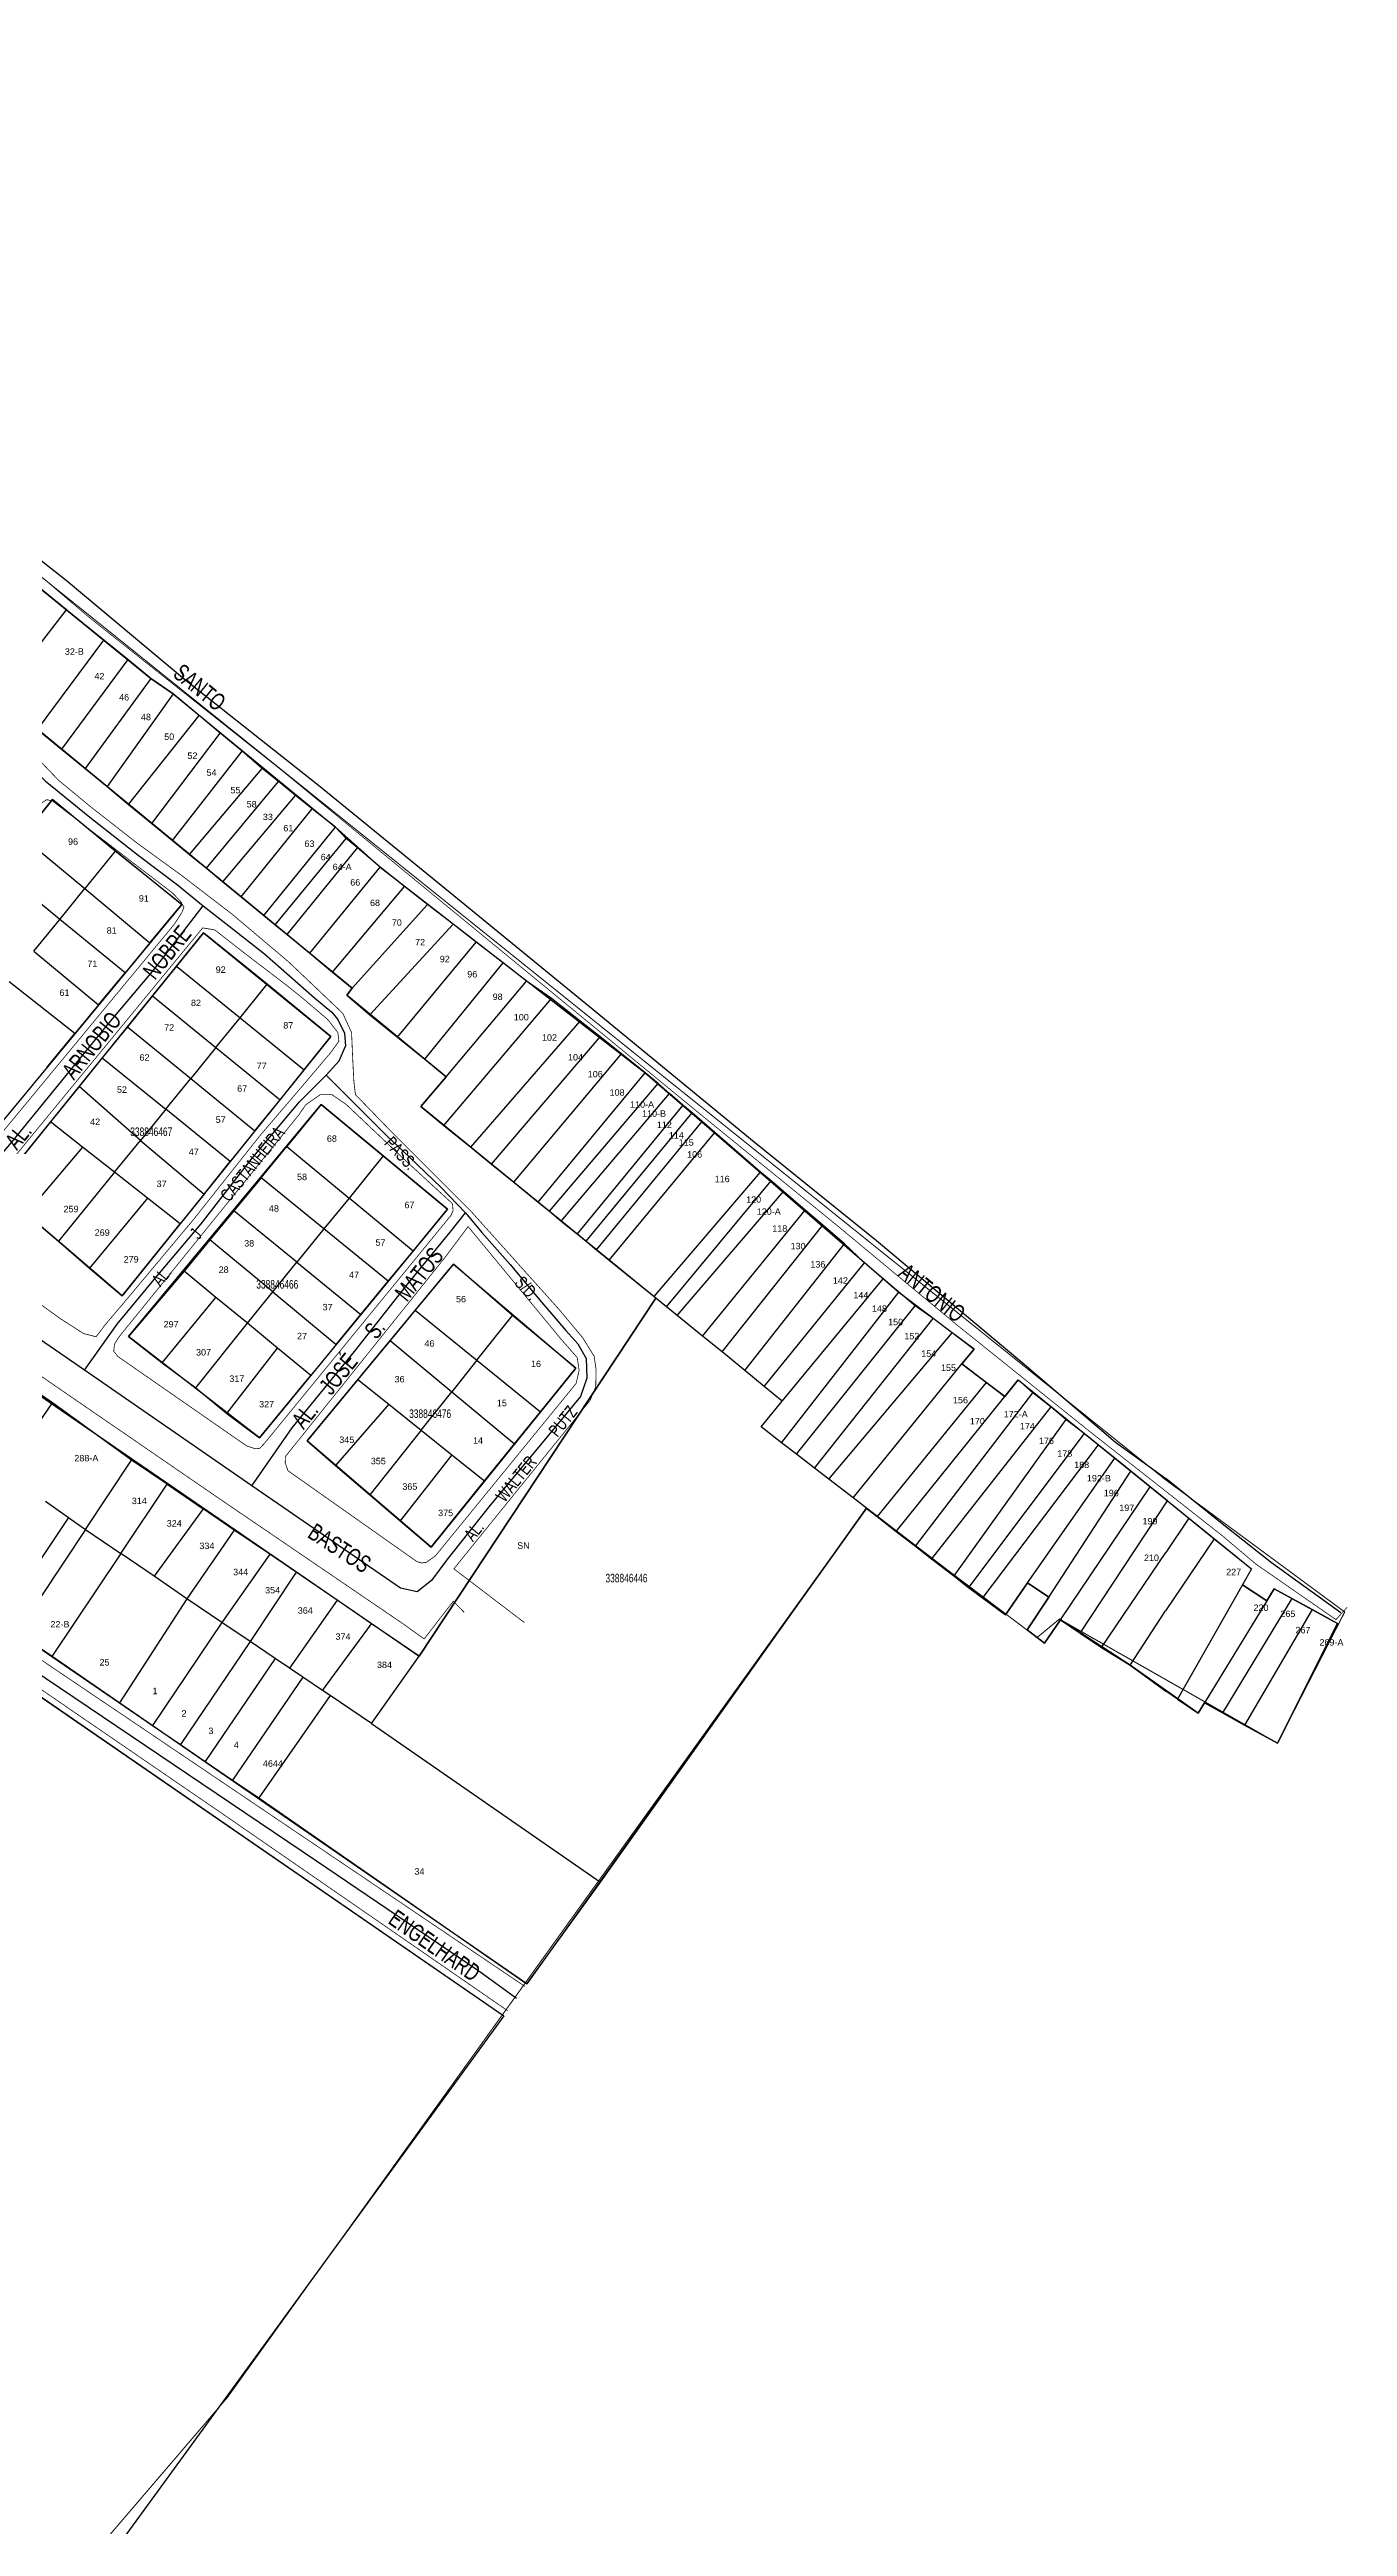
# Model space of a CAD drawing. Extents: x 203640 to 206998, y 4842129 to 4844379.
# Drawn here: x 206695 to 206998, y 4843448 to 4844025 of the extents above; entities that cross this region are included whole.
import ezdxf
from ezdxf.enums import TextEntityAlignment as Align

# ---------------------------------------------------------------- set-up
doc = ezdxf.new("R2010")
doc.units = 0
doc.header["$LTSCALE"] = 1.5
doc.header["$MEASUREMENT"] = 0
for name, pattern in [('PHANTOMX2', [5, 2.5, -0.5, 0.5, -0.5, 0.5, -0.5]), ('TRACO_11', [8, 3, -1, 3, -1]), ('TRACO_13', [8, 5, -1, 1, -1]), ('TRACO_25', [8, 3, -1, 1, -1, 1, -1])]:
    doc.linetypes.add(name, pattern=pattern)
for name, color, linetype in [('CD-MALHA-LOTES', 40, 'CONTINUOUS'), ('CD_TXT_QUADRA', 7, 'CONTINUOUS'), ('LM-LIM-SETOR-FISCAL', 7, 'CONTINUOUS'), ('RU-QUADRAS', 210, 'CONTINUOUS'), ('SV-EIXO-RUA-N-PAV', 6, 'CONTINUOUS'), ('SV-EIXO-RUA-PAV', 20, 'CONTINUOUS'), ('SV-RUA-NAO-PAV-S-GUIA-C-GUIA', 7, 'PHANTOMX2'), ('SV-RUA-PAVIM-S-GUIA-C-GUIA', 7, 'CONTINUOUS'), ('SV-TXT-RUA-N-PAV-S-GUIA-C-GUIA', 7, 'CONTINUOUS'), ('SV-TXT-RUA-PAV-S-GUIA-C-GUIA', 7, 'CONTINUOUS'), ('Th_NmrPorta', 1, 'CONTINUOUS')]:
    doc.layers.add(name, color=color, linetype=linetype)
doc.styles.add('ARIAL', font='ARIAL.TTF')
doc.styles.add('MONOTXT', font='ARIAL.TTF', dxfattribs={"height": 0.2})
doc.styles.get("Standard").update_dxf_attribs({"font": 'ARIAL.TTF'})
doc.linetypes.add('Limite', pattern='A,20,-3,[130,ltypeshp.shx,S=6.35,R=0,X=0,Y=0],-3,20', length=46)

msp = doc.modelspace()

# ---------------------------------------------------------------- linework, layer by layer
at = {"layer": 'CD-MALHA-LOTES', "linetype": 'Continuous'}
for points in [[(206699.18, 4843894.68), (206691.63, 4843900.82)], [(206683.34, 4843874.3), (206699.18, 4843894.68)], [(206699.74, 4843894.22), (206699.18, 4843894.68)], [(206707.89, 4843887.67), (206699.74, 4843894.22)], [(206692.43, 4843866.81), (206707.89, 4843887.67)], [(206713.48, 4843883.1), (206707.89, 4843887.67)], [(206713.48, 4843883.1), (206697.99, 4843862.23)], [(206718.84, 4843878.73), (206713.48, 4843883.1)], [(206718.84, 4843878.73), (206703.5, 4843857.7)], [(206724.03, 4843875.11), (206708.61, 4843853.5)], [(206724.03, 4843875.11), (206718.84, 4843878.73)], [(206730.05, 4843870.1), (206724.03, 4843875.11)], [(206713.65, 4843849.36), (206730.05, 4843870.1)], [(206735, 4843865.98), (206730.05, 4843870.1)], [(206692.43, 4843866.81), (206697.99, 4843862.23)], [(206719.07, 4843844.91), (206735, 4843865.98)], [(206740.11, 4843861.73), (206735, 4843865.98)], [(206697.99, 4843862.23), (206703.5, 4843857.7)], [(206703.5, 4843857.7), (206708.61, 4843853.5)], [(206723.88, 4843840.96), (206740.11, 4843861.73)], [(206727.83, 4843837.71), (206744.8, 4843857.73)], [(206744.8, 4843857.73), (206740.11, 4843861.73)], [(206748.54, 4843854.71), (206744.8, 4843857.73)], [(206708.61, 4843853.5), (206713.65, 4843849.36)], [(206731.77, 4843834.47), (206748.54, 4843854.71)], [(206752.56, 4843851.45), (206748.54, 4843854.71)], [(206695.88, 4843850.54), (206688.93, 4843841.79)], [(206710.49, 4843838.46), (206695.88, 4843850.54)], [(206713.65, 4843849.36), (206719.07, 4843844.91)], [(206735.62, 4843831.31), (206752.56, 4843851.45)], [(206739.88, 4843827.81), (206756.42, 4843848.32)], [(206756.42, 4843848.32), (206752.56, 4843851.45)], [(206761.84, 4843844.02), (206756.42, 4843848.32)], [(206688.93, 4843841.79), (206703.45, 4843829.77)], [(206719.07, 4843844.91), (206723.88, 4843840.96)], [(206723.88, 4843840.96), (206727.83, 4843837.71)], [(206745.14, 4843823.48), (206761.84, 4843844.02)], [(206747.8, 4843821.3), (206764.33, 4843841.43)], [(206764.33, 4843841.43), (206761.84, 4843844.02)], [(206766.97, 4843839.21), (206764.33, 4843841.43)], [(206697.61, 4843822.56), (206683.07, 4843834.5)], [(206710.49, 4843838.46), (206703.45, 4843829.77)], [(206726.03, 4843826.01), (206710.49, 4843838.46)], [(206727.83, 4843837.71), (206731.77, 4843834.47)], [(206731.77, 4843834.47), (206735.62, 4843831.31)], [(206750.6, 4843819), (206766.97, 4843839.21)], [(206755.89, 4843814.65), (206772.25, 4843834.75)], [(206772.25, 4843834.75), (206766.97, 4843839.21)], [(206777.96, 4843830.2), (206772.25, 4843834.75)], [(206697.61, 4843822.56), (206703.45, 4843829.77)], [(206703.45, 4843829.77), (206718.61, 4843817.07)], [(206735.62, 4843831.31), (206739.88, 4843827.81)], [(206761.17, 4843810.26), (206777.96, 4843830.2)], [(206783.29, 4843826.06), (206777.96, 4843830.2)], [(206718.61, 4843817.07), (206726.03, 4843826.01)], [(206739.88, 4843827.81), (206745.14, 4843823.48)], [(206745.14, 4843823.48), (206747.8, 4843821.3)], [(206765.72, 4843806.5), (206783.29, 4843826.06)], [(206789.26, 4843821.43), (206783.29, 4843826.06)], [(206691.59, 4843815.12), (206697.61, 4843822.56)], [(206712.81, 4843810.07), (206697.61, 4843822.56)], [(206718.61, 4843817.07), (206712.81, 4843810.07)], [(206731.11, 4843819.44), (206724.81, 4843811.66)], [(206745.97, 4843807.43), (206731.11, 4843819.44)], [(206747.8, 4843821.3), (206750.6, 4843819)], [(206750.6, 4843819), (206755.89, 4843814.65)], [(206789.26, 4843821.43), (206769.87, 4843800.34)], [(206776.32, 4843795.07), (206794.62, 4843817.27)], [(206794.62, 4843817.27), (206789.26, 4843821.43)], [(206800.93, 4843812.46), (206794.62, 4843817.27)], [(206691.59, 4843815.12), (206706.66, 4843802.64)], [(206724.81, 4843811.66), (206719.23, 4843804.76)], [(206724.81, 4843811.66), (206739.62, 4843799.62)], [(206755.89, 4843814.65), (206761.17, 4843810.26)], [(206782.66, 4843789.95), (206800.93, 4843812.46)], [(206806.4, 4843808.14), (206800.93, 4843812.46)], [(206701.14, 4843795.96), (206685.84, 4843808.01)], [(206706.66, 4843802.64), (206712.81, 4843810.07)], [(206739.62, 4843799.62), (206745.97, 4843807.43)], [(206760.8, 4843795.27), (206745.97, 4843807.43)], [(206761.17, 4843810.26), (206765.72, 4843806.5)], [(206765.72, 4843806.5), (206764.49, 4843804.93)], [(206787.63, 4843785.86), (206806.4, 4843808.14)], [(206812.23, 4843804.12), (206806.4, 4843808.14)], [(206706.66, 4843802.64), (206701.14, 4843795.96)], [(206719.23, 4843804.76), (206713.36, 4843797.52)], [(206719.23, 4843804.76), (206734, 4843792.71)], [(206764.49, 4843804.93), (206769.87, 4843800.34)], [(206769.87, 4843800.34), (206776.32, 4843795.07)], [(206787.12, 4843774.55), (206812.23, 4843804.12)], [(206818.87, 4843798.87), (206812.23, 4843804.12)], [(206694.61, 4843788.06), (206701.14, 4843795.96)], [(206713.36, 4843797.52), (206707.5, 4843790.28)], [(206713.36, 4843797.52), (206728.12, 4843785.47)], [(206734, 4843792.71), (206739.62, 4843799.62)], [(206739.62, 4843799.62), (206754.54, 4843787.49)], [(206754.54, 4843787.49), (206760.8, 4843795.27)], [(206776.32, 4843795.07), (206782.66, 4843789.95)], [(206793.39, 4843769.45), (206818.87, 4843798.87)], [(206798.22, 4843765.5), (206823.56, 4843795.16)], [(206823.56, 4843795.16), (206818.87, 4843798.87)], [(206828.55, 4843791.21), (206823.56, 4843795.16)], [(206707.5, 4843790.28), (206702.12, 4843783.63)], [(206707.5, 4843790.28), (206722.29, 4843778.29)], [(206734, 4843792.71), (206728.12, 4843785.47)], [(206734, 4843792.71), (206748.93, 4843780.53)], [(206782.66, 4843789.95), (206787.63, 4843785.86)], [(206803.42, 4843761.3), (206828.55, 4843791.21)], [(206834.06, 4843786.83), (206828.55, 4843791.21)], [(206702.12, 4843783.63), (206695.42, 4843775.36)], [(206716.39, 4843771.04), (206702.12, 4843783.63)], [(206722.29, 4843778.29), (206728.12, 4843785.47)], [(206728.12, 4843785.47), (206743.07, 4843773.25)], [(206748.93, 4843780.53), (206754.54, 4843787.49)], [(206787.63, 4843785.86), (206781.77, 4843778.91)], [(206809.09, 4843756.65), (206834.06, 4843786.83)], [(206811.72, 4843754.54), (206837.04, 4843784.27)], [(206837.04, 4843784.27), (206834.06, 4843786.83)], [(206839.68, 4843781.99), (206837.04, 4843784.27)], [(206722.29, 4843778.29), (206716.39, 4843771.04)], [(206737.32, 4843766.11), (206722.29, 4843778.29)], [(206743.07, 4843773.25), (206748.93, 4843780.53)], [(206758.55, 4843779.42), (206750.5, 4843769.62)], [(206772.95, 4843767.47), (206758.55, 4843779.42)], [(206781.77, 4843778.91), (206787.12, 4843774.55)], [(206814.49, 4843752.25), (206839.68, 4843781.99)], [(206842.8, 4843779.28), (206818.16, 4843749.27)], [(206820.26, 4843747.55), (206844.95, 4843777.48)], [(206842.8, 4843779.28), (206839.68, 4843781.99)], [(206844.95, 4843777.48), (206842.8, 4843779.28)], [(206847.33, 4843775.46), (206844.95, 4843777.48)], [(206695.42, 4843775.36), (206682.87, 4843759.86)], [(206702.89, 4843769.48), (206695.42, 4843775.36)], [(206710.35, 4843763.61), (206716.39, 4843771.04)], [(206716.39, 4843771.04), (206731.22, 4843758.5)], [(206743.07, 4843773.25), (206737.32, 4843766.11)], [(206787.12, 4843774.55), (206793.39, 4843769.45)], [(206822.72, 4843745.55), (206847.33, 4843775.46)], [(206825.66, 4843743.15), (206850.27, 4843772.89)], [(206850.27, 4843772.89), (206847.33, 4843775.46)], [(206860.89, 4843763.62), (206850.27, 4843772.89)], [(206702.89, 4843769.48), (206689.78, 4843753.96)], [(206710.35, 4843763.61), (206702.89, 4843769.48)], [(206731.22, 4843758.5), (206737.32, 4843766.11)], [(206744.51, 4843762.34), (206750.5, 4843769.62)], [(206750.5, 4843769.62), (206765.04, 4843757.59)], [(206772.95, 4843767.47), (206765.04, 4843757.59)], [(206787.96, 4843755.01), (206772.95, 4843767.47)], [(206793.39, 4843769.45), (206798.22, 4843765.5)], [(206798.22, 4843765.5), (206803.42, 4843761.3)], [(206710.35, 4843763.61), (206697.29, 4843747.52)], [(206718.03, 4843757.57), (206710.35, 4843763.61)], [(206744.51, 4843762.34), (206738.16, 4843754.61)], [(206759.16, 4843750.43), (206744.51, 4843762.34)], [(206803.42, 4843761.3), (206809.09, 4843756.65)], [(206836.09, 4843734.65), (206860.89, 4843763.62)], [(206839.02, 4843732.26), (206863.37, 4843761.6)], [(206863.37, 4843761.6), (206860.89, 4843763.62)], [(206866.28, 4843759.1), (206863.37, 4843761.6)], [(206689.78, 4843753.96), (206697.29, 4843747.52)], [(206718.03, 4843757.57), (206704.55, 4843741.3)], [(206725.64, 4843751.63), (206718.03, 4843757.57)], [(206731.22, 4843758.5), (206725.64, 4843751.63)], [(206738.16, 4843754.61), (206732.61, 4843747.87)], [(206752.85, 4843742.63), (206738.16, 4843754.61)], [(206765.04, 4843757.59), (206759.16, 4843750.43)], [(206779.94, 4843745.26), (206765.04, 4843757.59)], [(206779.94, 4843745.26), (206787.96, 4843755.01)], [(206809.09, 4843756.65), (206811.72, 4843754.54)], [(206811.72, 4843754.54), (206814.49, 4843752.25)], [(206841.49, 4843730.25), (206866.28, 4843759.1)], [(206847.38, 4843725.45), (206871.32, 4843754.75)], [(206871.32, 4843754.75), (206866.28, 4843759.1)], [(206875.4, 4843751.29), (206871.32, 4843754.75)], [(206712.11, 4843734.79), (206725.64, 4843751.63)], [(206732.61, 4843747.87), (206726.6, 4843740.55)], [(206747.27, 4843735.73), (206732.61, 4843747.87)], [(206759.16, 4843750.43), (206752.85, 4843742.63)], [(206774.16, 4843738.23), (206759.16, 4843750.43)], [(206814.49, 4843752.25), (206818.16, 4843749.27)], [(206818.16, 4843749.27), (206820.26, 4843747.55)], [(206851.96, 4843721.74), (206875.4, 4843751.29)], [(206880.52, 4843746.91), (206875.4, 4843751.29)], [(206697.29, 4843747.52), (206704.55, 4843741.3)], [(206747.27, 4843735.73), (206752.85, 4843742.63)], [(206752.85, 4843742.63), (206767.76, 4843730.46)], [(206774.16, 4843738.23), (206779.94, 4843745.26)], [(206789.34, 4843742.23), (206780.45, 4843731.49)], [(206803.12, 4843730.25), (206789.34, 4843742.23)], [(206820.26, 4843747.55), (206822.72, 4843745.55)], [(206822.72, 4843745.55), (206825.66, 4843743.15)], [(206825.66, 4843743.15), (206836.09, 4843734.65)], [(206857.24, 4843717.42), (206880.52, 4843746.91)], [(206861.79, 4843713.71), (206885.16, 4843742.54)], [(206885.16, 4843742.54), (206880.52, 4843746.91)], [(206889.49, 4843738.81), (206885.16, 4843742.54)], [(206704.55, 4843741.3), (206712.11, 4843734.79)], [(206726.6, 4843740.55), (206713.61, 4843725.37)], [(206734.01, 4843734.45), (206726.6, 4843740.55)], [(206767.76, 4843730.46), (206774.16, 4843738.23)], [(206865.99, 4843710.29), (206889.49, 4843738.81)], [(206893.12, 4843735.68), (206889.49, 4843738.81)], [(206721.43, 4843719.21), (206734.01, 4843734.45)], [(206741.34, 4843728.41), (206734.01, 4843734.45)], [(206741.34, 4843728.41), (206747.27, 4843735.73)], [(206747.27, 4843735.73), (206762.04, 4843723.49)], [(206762.04, 4843723.49), (206767.76, 4843730.46)], [(206780.45, 4843731.49), (206774.61, 4843724.43)], [(206780.45, 4843731.49), (206794.81, 4843719.8)], [(206836.53, 4843734.29), (206781.34, 4843650.84)], [(206836.09, 4843734.65), (206836.53, 4843734.29)], [(206839.02, 4843732.26), (206836.53, 4843734.29)], [(206841.49, 4843730.25), (206839.02, 4843732.26)], [(206865.84, 4843700.56), (206893.12, 4843735.68)], [(206869.29, 4843697.94), (206896.92, 4843732.49)], [(206896.92, 4843732.49), (206893.12, 4843735.68)], [(206901.11, 4843729.52), (206896.92, 4843732.49)], [(206713.61, 4843725.37), (206721.43, 4843719.21)], [(206729.33, 4843713.34), (206741.34, 4843728.41)], [(206748.38, 4843722.62), (206741.34, 4843728.41)], [(206794.81, 4843719.8), (206803.12, 4843730.25)], [(206817.85, 4843717.97), (206803.12, 4843730.25)], [(206847.38, 4843725.45), (206841.49, 4843730.25)], [(206851.96, 4843721.74), (206847.38, 4843725.45)], [(206873.5, 4843694.62), (206901.11, 4843729.52)], [(206876.81, 4843692.12), (206905.57, 4843726.22)], [(206905.57, 4843726.22), (206901.11, 4843729.52)], [(206910.67, 4843722.41), (206905.57, 4843726.22)], [(206721.43, 4843719.21), (206729.33, 4843713.34)], [(206736.51, 4843707.38), (206748.38, 4843722.62)], [(206756.09, 4843716.27), (206748.38, 4843722.62)], [(206762.04, 4843723.49), (206756.09, 4843716.27)], [(206774.61, 4843724.43), (206767.07, 4843715.33)], [(206774.61, 4843724.43), (206788.97, 4843712.47)], [(206794.81, 4843719.8), (206788.97, 4843712.47)], [(206794.81, 4843719.8), (206809.61, 4843707.76)], [(206857.24, 4843717.42), (206851.96, 4843721.74)], [(206882.52, 4843687.71), (206907.86, 4843718.95)], [(206907.86, 4843718.95), (206910.67, 4843722.41)], [(206913.52, 4843714.62), (206907.86, 4843718.95)], [(206695.89, 4843709.89), (206685.86, 4843716.72)], [(206729.33, 4843713.34), (206736.51, 4843707.38)], [(206744.12, 4843701.71), (206756.09, 4843716.27)], [(206767.07, 4843715.33), (206755.22, 4843701.01)], [(206767.07, 4843715.33), (206774.31, 4843709.53)], [(206809.61, 4843707.76), (206817.85, 4843717.97)], [(206861.79, 4843713.71), (206857.24, 4843717.42)], [(206865.99, 4843710.29), (206861.79, 4843713.71)], [(206913.52, 4843714.62), (206888.08, 4843683.4)], [(206917.82, 4843711.34), (206913.52, 4843714.62)], [(206920.97, 4843715.26), (206917.82, 4843711.34)], [(206924.38, 4843712.24), (206920.97, 4843715.26)], [(206684.84, 4843693.68), (206695.89, 4843709.89)], [(206714.31, 4843696.54), (206695.89, 4843709.89)], [(206736.51, 4843707.38), (206744.12, 4843701.71)], [(206774.31, 4843709.53), (206761.89, 4843695.3)], [(206774.31, 4843709.53), (206781.84, 4843703.5)], [(206781.84, 4843703.5), (206788.97, 4843712.47)], [(206788.97, 4843712.47), (206803.59, 4843700.3)], [(206803.59, 4843700.3), (206809.61, 4843707.76)], [(206861.08, 4843704.32), (206865.99, 4843710.29)], [(206892.56, 4843679.92), (206917.82, 4843711.34)], [(206897, 4843676.48), (206924.38, 4843712.24)], [(206928.56, 4843708.92), (206900.74, 4843673.55)], [(206928.56, 4843708.92), (206924.38, 4843712.24)], [(206932.08, 4843706.02), (206928.56, 4843708.92)], [(206781.84, 4843703.5), (206769.87, 4843688.45)], [(206781.84, 4843703.5), (206788.99, 4843697.77)], [(206865.84, 4843700.56), (206861.08, 4843704.32)], [(206932.08, 4843706.02), (206905.99, 4843669.56)], [(206936.32, 4843702.73), (206909.41, 4843666.86)], [(206936.32, 4843702.73), (206932.08, 4843706.02)], [(206939.64, 4843700.06), (206936.32, 4843702.73)], [(206703.6, 4843680.38), (206714.31, 4843696.54)], [(206722.6, 4843690.89), (206714.31, 4843696.54)], [(206755.22, 4843701.01), (206761.89, 4843695.3)], [(206788.99, 4843697.77), (206776.96, 4843682.36)], [(206788.99, 4843697.77), (206796.61, 4843691.66)], [(206796.61, 4843691.66), (206803.59, 4843700.3)], [(206869.29, 4843697.94), (206865.84, 4843700.56)], [(206873.5, 4843694.62), (206869.29, 4843697.94)], [(206939.64, 4843700.06), (206912.63, 4843664.4)], [(206923.17, 4843667.89), (206943.49, 4843696.97)], [(206943.49, 4843696.97), (206939.64, 4843700.06)], [(206947.18, 4843693.93), (206943.49, 4843696.97)], [(206711.82, 4843674.75), (206722.6, 4843690.89)], [(206722.6, 4843690.89), (206731.01, 4843685.15)], [(206761.89, 4843695.3), (206769.87, 4843688.45)], [(206784.14, 4843676.21), (206796.61, 4843691.66)], [(206876.81, 4843692.12), (206873.5, 4843694.62)], [(206882.52, 4843687.71), (206876.81, 4843692.12)], [(206928.08, 4843664.58), (206947.18, 4843693.93)], [(206930.79, 4843659.33), (206951.75, 4843690.31)], [(206951.75, 4843690.31), (206947.18, 4843693.93)], [(206955.74, 4843687.05), (206951.75, 4843690.31)], [(206694.26, 4843686.99), (206699.67, 4843683.16)], [(206731.01, 4843685.15), (206719.58, 4843669.44)], [(206738.25, 4843680.22), (206731.01, 4843685.15)], [(206769.87, 4843688.45), (206776.96, 4843682.36)], [(206823.64, 4843598.18), (206885.6, 4843685.32)], [(206885.6, 4843685.32), (206882.52, 4843687.71)], [(206885.6, 4843685.32), (206888.08, 4843683.4)], [(206935.37, 4843656.23), (206955.74, 4843687.05)], [(206955.74, 4843687.05), (206960.76, 4843683)], [(206699.67, 4843683.16), (206683.58, 4843659.16)], [(206703.6, 4843680.38), (206687.65, 4843656.34)], [(206699.67, 4843683.16), (206703.6, 4843680.38)], [(206703.6, 4843680.38), (206711.82, 4843674.75)], [(206738.25, 4843680.22), (206727.2, 4843664.22)], [(206746.53, 4843674.57), (206738.25, 4843680.22)], [(206776.96, 4843682.36), (206784.14, 4843676.21)], [(206888.08, 4843683.4), (206892.56, 4843679.92)], [(206892.56, 4843679.92), (206897, 4843676.48)], [(206960.76, 4843683), (206955.36, 4843675.02)], [(206960.76, 4843683), (206966.67, 4843678.2)], [(206711.82, 4843674.75), (206695.74, 4843650.72)], [(206719.58, 4843669.44), (206711.82, 4843674.75)], [(206746.53, 4843674.57), (206735.36, 4843658.71)], [(206752.66, 4843670.39), (206746.53, 4843674.57)], [(206897, 4843676.48), (206900.74, 4843673.55)], [(206900.74, 4843673.55), (206905.99, 4843669.56)], [(206940.37, 4843652.85), (206955.36, 4843675.02)], [(206966.67, 4843678.2), (206955.27, 4843661.43)], [(206966.67, 4843678.2), (206975.32, 4843671.2)], [(206727.2, 4843664.22), (206719.58, 4843669.44)], [(206752.66, 4843670.39), (206741.98, 4843654.22)], [(206762.24, 4843663.86), (206752.66, 4843670.39)], [(206905.99, 4843669.56), (206909.41, 4843666.86)], [(206917.99, 4843660.48), (206923.17, 4843667.89)], [(206923.17, 4843667.89), (206928.08, 4843664.58)], [(206973.21, 4843667.48), (206958.07, 4843640.8)], [(206975.32, 4843671.2), (206973.21, 4843667.48)], [(206978.91, 4843663.76), (206973.21, 4843667.48)], [(206664, 4843661.38), (206801.08, 4843566.97)], [(206727.2, 4843664.22), (206711.52, 4843639.92)], [(206735.36, 4843658.71), (206727.2, 4843664.22)], [(206762.24, 4843663.86), (206751.16, 4843648.01)], [(206770.26, 4843658.39), (206762.24, 4843663.86)], [(206909.41, 4843666.86), (206912.63, 4843664.4)], [(206912.63, 4843664.4), (206917.99, 4843660.48)], [(206928.08, 4843664.58), (206923.07, 4843656.98)], [(206947.08, 4843648.76), (206955.27, 4843661.43)], [(206978.91, 4843663.76), (206964.37, 4843639.96)], [(206984.71, 4843664.3), (206968.57, 4843637.64)], [(206989.47, 4843661.7), (206973.74, 4843634.78)], [(206980.61, 4843666.54), (206978.91, 4843663.76)], [(206984.71, 4843664.3), (206980.61, 4843666.54)], [(206989.47, 4843661.7), (206984.71, 4843664.3)], [(206995.38, 4843658.47), (206989.47, 4843661.7)], [(206687.65, 4843656.34), (206695.74, 4843650.72)], [(206735.36, 4843658.71), (206719.18, 4843634.7)], [(206741.98, 4843654.22), (206735.36, 4843658.71)], [(206758.83, 4843642.82), (206770.26, 4843658.39)], [(206781.34, 4843650.84), (206770.26, 4843658.39)], [(206923.07, 4843656.98), (206927.1, 4843653.88)], [(206927.1, 4843653.88), (206930.79, 4843659.33)], [(206930.79, 4843659.33), (206935.37, 4843656.23)], [(206935.37, 4843656.23), (206940.37, 4843652.85)], [(206981.39, 4843630.55), (206995.38, 4843658.47)], [(206695.74, 4843650.72), (206711.52, 4843639.92)], [(206741.98, 4843654.22), (206725.74, 4843630.23)], [(206747.81, 4843650.27), (206731.49, 4843626.31)], [(206747.81, 4843650.27), (206741.98, 4843654.22)], [(206751.16, 4843648.01), (206747.81, 4843650.27)], [(206770.24, 4843635.1), (206781.34, 4843650.84)], [(206940.37, 4843652.85), (206947.08, 4843648.76)], [(206754.24, 4843645.92), (206737.89, 4843621.96)], [(206754.24, 4843645.92), (206751.16, 4843648.01)], [(206758.83, 4843642.82), (206754.24, 4843645.92)], [(206947.08, 4843648.76), (206955.38, 4843642.64)], [(206711.52, 4843639.92), (206719.18, 4843634.7)], [(206760.58, 4843641.64), (206743.99, 4843617.8)], [(206760.58, 4843641.64), (206758.83, 4843642.82)], [(206770.24, 4843635.1), (206760.58, 4843641.64)], [(206958.07, 4843640.8), (206955.38, 4843642.64)], [(206958.07, 4843640.8), (206962.88, 4843637.51)], [(206962.88, 4843637.51), (206964.37, 4843639.96)], [(206964.37, 4843639.96), (206968.57, 4843637.64)], [(206719.18, 4843634.7), (206725.74, 4843630.23)], [(206770.24, 4843635.1), (206823.64, 4843598.18)], [(206968.57, 4843637.64), (206973.74, 4843634.78)], [(206973.74, 4843634.78), (206981.39, 4843630.55)], [(206725.74, 4843630.23), (206731.49, 4843626.31)], [(206731.49, 4843626.31), (206737.89, 4843621.96)], [(206737.89, 4843621.96), (206743.99, 4843617.8)], [(206743.99, 4843617.8), (206806.42, 4843574.43)], [(206806.42, 4843574.43), (206823.64, 4843598.18)], [(206801.08, 4843566.97), (206701.57, 4843430.31)]]:
    msp.add_lwpolyline(points, dxfattribs=at)
at = {"layer": 'LM-LIM-SETOR-FISCAL', "linetype": 'Limite', "ltscale": 0.1}
msp.add_lwpolyline([(206981.39, 4843630.55, 0.25, 0.25, 0), (206930.57, 4843659.48, 0.25, 0.25, 0), (206925.35, 4843655.17, 0.25, 0.25, 0), (206885.54, 4843685.24, 0.25, 0.25, 0), (206736.75, 4843478.16, 0.25, 0.25, 0), (206629.64, 4843352.98, 0.25, 0.25, 0), (206616.41, 4843336.43, 0.25, 0.25, 0), (206578.48, 4843352.31, 0.25, 0.25, 0), (206575.87, 4843349.17, 0.25, 0.25, 0), (206569.46, 4843341.04, 0.25, 0.25, 0), (206562.69, 4843331.69, 0.25, 0.25, 0), (206555.93, 4843322.14, 0.25, 0.25, 0), (206548.88, 4843313.36, 0.25, 0.25, 0), (206538.76, 4843300.62, 0.25, 0.25, 0), (206529.41, 4843289.45, 0.25, 0.25, 0), (206518.72, 4843274.16, 0.25, 0.25, 0), (206509.24, 4843261.7, 0.25, 0.25, 0), (206499.93, 4843248.84, 0.25, 0.25, 0), (206492.24, 4843239.16, 0.25, 0.25, 0), (206482.62, 4843226.28, 0.25, 0.25, 0), (206475.54, 4843218.05, 0.25, 0.25, 0), (206467.27, 4843208.63, 0.25, 0.25, 0), (206460.2, 4843201.25, 0.25, 0.25, 0), (206454.86, 4843198.4, 0.25, 0.25, 0), (206449.58, 4843198.28, 0.25, 0.25, 0), (206444.08, 4843200.36, 0.25, 0.25, 0), (206439.12, 4843203.32, 0.25, 0.25, 0), (206436.11, 4843204.75, 0.25, 0.25, 0), (206433.11, 4843204.67, 0.25, 0.25, 0), (206429.46, 4843203.77, 0.25, 0.25, 0), (206426.37, 4843201.84, 0.25, 0.25, 0), (206424.32, 4843199.37, 0.25, 0.25, 0), (206421.48, 4843195.03, 0.25, 0.25, 0), (206400.93, 4843164.16, 0.25, 0.25, 0), (206383.71, 4843136.35, 0.25, 0.25, 0), (206371.12, 4843119.09, 0.25, 0.25, 0), (206362.97, 4843108.65, 0.25, 0.25, 0), (206356.3, 4843100.26, 0.25, 0.25, 0), (206351.17, 4843094.02, 0.25, 0.25, 0), (206345.68, 4843087.62, 0.25, 0.25, 0), (206338.39, 4843077.01, 0.25, 0.25, 0), (206330.69, 4843063.73, 0.25, 0.25, 0), (206327.29, 4843056.88, 0.25, 0.25, 0), (206324.68, 4843049.48, 0.25, 0.25, 0), (206321.43, 4843040.03, 0.25, 0.25, 0), (206316.25, 4843028.01, 0.25, 0.25, 0), (206310.34, 4843017.05, 0.25, 0.25, 0), (206304.07, 4843009.01, 0.25, 0.25, 0), (206296.83, 4842999.31, 0.25, 0.25, 0), (206289.98, 4842990.79, 0.25, 0.25, 0), (206283.13, 4842981.18, 0.25, 0.25, 0), (206278.15, 4842972.17, 0.25, 0.25, 0), (206343.08, 4842922.95, 0.25, 0.25, 0), (206315.7, 4842881.68, 0.25, 0.25, 0), (206197.21, 4842960.61, 0.25, 0.25, 0), (206129.03, 4842863.54, 0.25, 0.25, 0), (206154.03, 4842847.35, 0.25, 0.25, 0), (206168.24, 4842867.32, 0.25, 0.25, 0), (206190.88, 4842850.31, 0.25, 0.25, 0), (206162.61, 4842806.23, 0.25, 0.25, 0), (206122.57, 4842829.11, 0.25, 0.25, 0), (206097.69, 4842782.03, 0.25, 0.25, 0), (206081.46, 4842790.22, 0.25, 0.25, 0), (206071.66, 4842775.28, 0.25, 0.25, 0), (206033.69, 4842715.28, 0.25, 0.25, 0), (206055.62, 4842701.01, 0.25, 0.25, 0), (206031.62, 4842664.38, 0.25, 0.25, 0), (205986.93, 4842598.51, 0.25, 0.25, 0), (205974.74, 4842580.56, 0.25, 0.25, 0), (205988.19, 4842514.75, 0.25, 0.25, 0), (205959.32, 4842508.14, 0.25, 0.25, 0), (205945.14, 4842503.97, 0.25, 0.25, 0), (205897.5, 4842492.79, 0.25, 0.25, 0), (205880.45, 4842490.23, 0.25, 0.25, 0), (205832.44, 4842477.65, 0.25, 0.25, 0), (205764.31, 4842462.16, 0.25, 0.25, 0), (205742.55, 4842456.43, 0.25, 0.25, 0), (205534.38, 4842409.67, 0.25, 0.25, 0), (205504.24, 4842402.37, 0.25, 0.25, 0), (205434.6, 4842385.56, 0.25, 0.25, 0), (205314, 4842201.16, 0.25, 0.25, 0), (205267.85, 4842136.34, 0.25, 0.25, 0), (205240.12, 4842163.77, 0.25, 0.25, 0), (205203.63, 4842204.15, 0.25, 0.25, 0), (205174.44, 4842238.7, 0.25, 0.25, 0), (205138.67, 4842279.33, 0.25, 0.25, 0), (205008.27, 4842430.41, 0.25, 0.25, 0), (204837.73, 4842630.15, 0.25, 0.25, 0), (204802.21, 4842671.51, 0.25, 0.25, 0), (204636.88, 4842865.48, 0.25, 0.25, 0), (204552.41, 4842958.28, 0.25, 0.25, 0), (204552.41, 4842958.28, 0.25, 0.25, 0), (204552.41, 4842958.28, 0, 0, 0), (204552.41, 4842958.28, 0.25, 0.25, 0), (204455.07, 4843068.41, 0.25, 0.25, 0), (204415.21, 4843108.27, 0.25, 0.25, 0), (204400.52, 4843124.31, 0.25, 0.25, 0), (204411.04, 4843134.13, 0.25, 0.25, 0), (204414.71, 4843141.17, 0.25, 0.25, 0), (204418.07, 4843150.95, 0.25, 0.25, 0), (204421.76, 4843160.42, 0.25, 0.25, 0), (204423.4, 4843173.53, 0.25, 0.25, 0), (204425.04, 4843181.17, 0.25, 0.25, 0), (204425.04, 4843210.66, 0.25, 0.25, 0), (204424.19, 4843220.7, 0.25, 0.25, 0), (204419.6, 4843235.38, 0.25, 0.25, 0), (204412.87, 4843245.17, 0.25, 0.25, 0), (204405.84, 4843250.06, 0.25, 0.25, 0), (204386.27, 4843269.09, 0.25, 0.25, 0), (204360.48, 4843290.61, 0.25, 0.25, 0), (204333.1, 4843314.33, 0.25, 0.25, 0), (204303.81, 4843341.71, 0.25, 0.25, 0), (204232.78, 4843413.44, 0.25, 0.25, 0), (204175.36, 4843367.2, 0.25, 0.25, 0), (204109.71, 4843437.19, 0.25, 0.25, 0), (204166.18, 4843494.71, 0.25, 0.25, 0), (203909.26, 4843763, 0.25, 0.25, 0), (203912.44, 4843785.51, 0.25, 0.25, 0), (203913.05, 4843789.79, 0.25, 0.25, 0), (203877.62, 4843867.46, 0.25, 0.25, 0), (203794.15, 4843988.66, 0.25, 0.25, 0), (203701.31, 4844063.01, 0.25, 0.25, 0), (203641.86, 4844130.76, 0.25, 0.25, 0), (203713.59, 4844207.44, 0.25, 0.25, 0), (203797.37, 4844285.88, 0.25, 0.25, 0), (203881.13, 4844344.97, 0.25, 0.25, 0), (204891.87, 4844370.63, 0.25, 0.25, 0), (205017.28, 4844339.41, 0.25, 0.25, 0), (205143, 4844249.83, 0.25, 0.25, 0), (205200.75, 4844202.03, 0.25, 0.25, 0), (205295.06, 4844157.12, 0.25, 0.25, 0), (205407.41, 4844145.57, 0.25, 0.25, 0), (206102.2, 4844310.76, 0.25, 0.25, 0), (206463.03, 4843896.23, 0.25, 0.25, 0), (206552, 4844015.88, 0.25, 0.25, 0), (206955.36, 4843691.91, 0.25, 0.25, 0), (206997.06, 4843661.13, 0.25, 0.25, 0), (206981.39, 4843630.55, 0.25, 0.25, 0), (206968.57, 4843637.64, 0.25, 0.25, 0), (206964.37, 4843639.96, 0, 0, 0)], format="xyseb", close=True, dxfattribs=at)
at = {"layer": 'RU-QUADRAS', "color": 6, "linetype": 'Continuous'}
for points in [[(206647.08, 4843937.06), (206718.84, 4843878.73), (206724.03, 4843875.11), (206761.84, 4843844.02), (206772.25, 4843834.75), (206834.06, 4843786.83), (206893.12, 4843735.68), (206910.67, 4843722.41), (206907.86, 4843718.95), (206917.82, 4843711.34), (206920.97, 4843715.26), (206975.32, 4843671.2), (206973.21, 4843667.48), (206978.91, 4843663.76), (206980.61, 4843666.54), (206995.38, 4843658.47), (206981.39, 4843630.55), (206964.37, 4843639.96), (206962.88, 4843637.51), (206947.08, 4843648.76), (206930.79, 4843659.33), (206927.1, 4843653.88), (206923.07, 4843656.98), (206928.08, 4843664.58), (206923.17, 4843667.89), (206917.99, 4843660.48), (206885.6, 4843685.32), (206806.42, 4843574.43), (206673.01, 4843666.45)], [(206630.81, 4843754.23), (206781.34, 4843650.84), (206836.53, 4843734.29), (206781.77, 4843778.91), (206787.63, 4843785.86), (206764.49, 4843804.93), (206765.72, 4843806.5), (206656.92, 4843896.05)]]:
    msp.add_lwpolyline(points, dxfattribs=at)
for points in [[(206640.21, 4843781.19), (206695.88, 4843850.54), (206726.03, 4843826.01), (206669.75, 4843758.01)], [(206682.87, 4843759.86), (206731.11, 4843819.44), (206760.8, 4843795.27), (206712.11, 4843734.79)], [(206713.61, 4843725.37), (206758.55, 4843779.42), (206787.96, 4843755.01), (206744.12, 4843701.71)], [(206755.22, 4843701.01), (206789.34, 4843742.23), (206817.85, 4843717.97), (206784.14, 4843676.21)]]:
    msp.add_lwpolyline(points, close=True, dxfattribs=at)
msp.add_lwpolyline([(206356.95, 4843718.13), (206433.62, 4843820.31), (206801.08, 4843566.97), (206701.57, 4843430.31), (206643.53, 4843367.98, 0.010094), (206529.73, 4843450.17), (206587.28, 4843533.87), (206495.16, 4843607.55, -0.024032), (206463.73, 4843631.54), (206474.79, 4843645.36), (206464.5, 4843653.32), (206463.55, 4843652.13), (206458.05, 4843656.2), (206459.49, 4843658.01), (206449.49, 4843666.08), (206443.63, 4843670.22), (206432.93, 4843657.06), (206405.62, 4843678.85), (206398.45, 4843685.57)], format="xyb", close=True, dxfattribs=at)
at = {"layer": 'SV-EIXO-RUA-N-PAV'}
for points in [[(206565.42, 4844009.38), (206592.82, 4843988.19), (206622.77, 4843963.5), (206669.79, 4843924.63), (206699.07, 4843901.64), (206726.65, 4843878.53), (206757.91, 4843853.83), (206789.43, 4843828.09), (206821.09, 4843802.22), (206859.44, 4843770.7), (206887.94, 4843747.71), (206921.82, 4843719.34), (206943.63, 4843700.69), (206955.35, 4843692.21)], [(206622.62, 4843916.3), (206626.83, 4843913.47), (206635.31, 4843905.8), (206643.07, 4843897.71), (206651.73, 4843890.09), (206658.12, 4843884.92), (206669.05, 4843876.76), (206681.17, 4843866.54), (206690.35, 4843858.92), (206694.2, 4843854.85), (206704.63, 4843846.37), (206715.89, 4843837.53), (206725.07, 4843830.61), (206731.03, 4843825.72), (206737.02, 4843821.08), (206745.33, 4843814.5), (206756.93, 4843804.29), (206760.99, 4843800.91), (206762.41, 4843799.2), (206763.97, 4843796.06), (206764.16, 4843793)], [(206759.65, 4843786.23), (206765.43, 4843780.47), (206773.73, 4843772.17), (206779.09, 4843767.14), (206786.52, 4843760.08), (206792.13, 4843754.16), (206795.98, 4843749.57), (206802.56, 4843742.12), (206809.49, 4843733.81), (206815.55, 4843726.71), (206818.34, 4843723.6), (206820.3, 4843720.23), (206820.44, 4843715.63)], [(206996.14, 4843660.97), (206979.98, 4843672.56), (206968.09, 4843682.01), (206955.35, 4843692.21)]]:
    msp.add_lwpolyline(points, dxfattribs=at)
at = {"layer": 'SV-EIXO-RUA-PAV'}
for points in [[(206820.44, 4843715.63), (206818.98, 4843711.38), (206809.28, 4843699.63), (206797.93, 4843686), (206787.82, 4843673.25), (206784.24, 4843668.43), (206780.86, 4843665.82), (206777.03, 4843666.69), (206742.37, 4843690.57), (206703.35, 4843717.51), (206665.54, 4843743.48), (206625.7, 4843770.18), (206592.51, 4843793.49), (206547.39, 4843823.02), (206507.76, 4843850.38)], [(206429.82, 4843828.38), (206445.57, 4843817.72), (206480.31, 4843793.9), (206530.57, 4843759.38), (206560.28, 4843738.73), (206623.32, 4843695.35), (206684.18, 4843652.53), (206757.43, 4843603.09), (206795.29, 4843577.47), (206804.02, 4843571.08)], [(206665.54, 4843743.48), (206672.52, 4843754.24), (206686.76, 4843771.04), (206696.71, 4843783.19), (206709.1, 4843798.43), (206719.2, 4843810.43), (206731.03, 4843825.72)], [(206703.35, 4843717.51), (206711, 4843728.18), (206719.99, 4843739.07), (206730.57, 4843751.62), (206742.41, 4843766.93), (206753.45, 4843780.07), (206759.65, 4843786.23), (206762.73, 4843789.6), (206764.16, 4843793)], [(206742.37, 4843690.57), (206751.75, 4843704.04), (206766.27, 4843721.83), (206778.75, 4843737.58), (206788.57, 4843749.65), (206792.13, 4843754.16)]]:
    msp.add_lwpolyline(points, dxfattribs=at)
at = {"layer": 'SV-RUA-NAO-PAV-S-GUIA-C-GUIA', "linetype": 'TRACO_25', "const_width": 0.18, "flags": 128}
for points in [[(206955.36, 4843689.26), (206937.25, 4843703.5), (206906.84, 4843727.91), (206878.64, 4843751.31), (206846.97, 4843777.08), (206802.25, 4843813.81), (206749.47, 4843857.17), (206704.36, 4843893.03), (206693.88, 4843901.92), (206665.14, 4843924.93), (206641.57, 4843943.76), (206620.65, 4843961.76), (206613.14, 4843968.15), (206605.52, 4843974.7), (206605.8, 4843974.55), (206584.03, 4843991.93), (206570.05, 4844003.65)], [(206822.6, 4843717.57), (206822.14, 4843720.73), (206819.48, 4843725.04), (206814.11, 4843731.48), (206801.12, 4843745.96), (206793.69, 4843754.24), (206774.06, 4843773.91), (206766.5, 4843781.72), (206766.14, 4843784.85), (206765.87, 4843790.04), (206765.61, 4843796.17), (206763.57, 4843800.64), (206758.15, 4843805.8), (206750.9, 4843812.69), (206737.83, 4843823.72), (206726.29, 4843832.58), (206715.4, 4843840.51), (206704.74, 4843848.85), (206697.28, 4843855.02), (206690.52, 4843862.08), (206674.6, 4843875.3), (206660.91, 4843885.71), (206651, 4843893.93), (206643.65, 4843899.86), (206637.5, 4843906.85), (206633.23, 4843913.01), (206628.62, 4843917.96), (206623.3, 4843921.98)], [(206725.96, 4843824.01), (206726.1, 4843824.27), (206726.55, 4843825.39), (206725.74, 4843826.8), (206723.91, 4843828.68), (206695.88, 4843850.17)], [(206733.73, 4843820.1), (206740.77, 4843814.6), (206750.69, 4843807.03), (206754.73, 4843803.75), (206760.08, 4843799.19), (206762.41, 4843796.19)], [(206788.81, 4843753.61), (206789.26, 4843754.71), (206789.11, 4843756.31), (206778.18, 4843766.34), (206764.3, 4843779.47), (206760.94, 4843781.77), (206758.39, 4843781.77)], [(206818.65, 4843717.42), (206818.19, 4843720.43), (206814.53, 4843724.59), (206801.04, 4843740.94), (206792.77, 4843750.95)], [(206955.36, 4843689.26), (206968.42, 4843678.99), (206976.38, 4843672.28), (206995.02, 4843659.35), (206997.61, 4843662.2)]]:
    msp.add_lwpolyline(points, dxfattribs=at)
at = {"layer": 'SV-RUA-NAO-PAV-S-GUIA-C-GUIA', "linetype": 'TRACO_13', "const_width": 0.18, "flags": 128}
msp.add_lwpolyline([(206777.77, 4843658.26), (206782.53, 4843654.85), (206789.31, 4843663.62), (206791.84, 4843661.06)], dxfattribs=at)
at = {"layer": 'SV-RUA-PAVIM-S-GUIA-C-GUIA', "linetype": 'Continuous', "const_width": 0.18, "flags": 128}
for points in [[(206806.02, 4843573.85), (206798.34, 4843579.03), (206662.85, 4843670.5), (206625.64, 4843697.13), (206569.61, 4843736.07), (206517.25, 4843772.21), (206439.08, 4843825.84), (206436.7, 4843827.79), (206436.18, 4843830.51), (206437.4, 4843832.57), (206462.81, 4843866.5), (206464.77, 4843868.58), (206465.75, 4843869.38), (206466.52, 4843869.76), (206468.42, 4843869.79), (206468.77, 4843869.56), (206481.3, 4843860.9), (206548.7, 4843814.7), (206604.7, 4843776.27), (206638.76, 4843753.03), (206680.05, 4843725.16), (206734, 4843688.08), (206777.77, 4843658.26)], [(206725.96, 4843824.01), (206724.27, 4843821.39), (206684.6, 4843773.4), (206670.83, 4843756.26), (206669.45, 4843754.55), (206668.1, 4843753.39), (206666.8, 4843752.24), (206665.66, 4843752.04), (206664.69, 4843752.45), (206635.69, 4843772.05), (206634.59, 4843773.2), (206633.79, 4843774.37), (206633.73, 4843775.81), (206634.28, 4843777.09), (206635.51, 4843778.74), (206645.07, 4843790.35), (206654.05, 4843801.33), (206691.64, 4843847.68), (206693.5, 4843849.76), (206694.52, 4843850.46), (206695.88, 4843850.17)], [(206762.41, 4843796.19), (206762.65, 4843794.15), (206760.66, 4843791.41), (206753.8, 4843783.32), (206744.09, 4843771.95), (206728.85, 4843752.7), (206712.81, 4843733.52), (206708.05, 4843727.92), (206706.87, 4843726.32), (206706.06, 4843725.28), (206703.18, 4843726.01), (206697.78, 4843729.47), (206690.66, 4843734.62), (206682.98, 4843739.89), (206673.4, 4843746.32), (206672.6, 4843748.69), (206674.99, 4843752.54), (206698.19, 4843780.78), (206730.91, 4843820.58), (206733.73, 4843820.1)], [(206788.81, 4843753.61), (206745.32, 4843700.46), (206744.18, 4843699.26), (206743.18, 4843699.16), (206741.12, 4843699.86), (206711.17, 4843720.66), (206710.17, 4843721.91), (206710.36, 4843723.57), (206711.31, 4843725.12), (206753.4, 4843777.11), (206754.9, 4843779.32), (206758.39, 4843781.77)], [(206792.77, 4843750.95), (206787.43, 4843743.83), (206750.18, 4843697.35), (206750.13, 4843695.95), (206750.79, 4843694.05), (206780.79, 4843672.9), (206781.94, 4843672.55), (206783.04, 4843672.7), (206785.14, 4843674.2), (206800.23, 4843692.7), (206817.91, 4843714.36), (206818.65, 4843717.42)], [(206663.49, 4843663.49), (206737.07, 4843613.03), (206798.2, 4843570.8), (206801.97, 4843568.2)]]:
    msp.add_lwpolyline(points, dxfattribs=at)
at = {"layer": 'SV-RUA-PAVIM-S-GUIA-C-GUIA', "linetype": 'TRACO_11', "const_width": 0.18, "flags": 128}
msp.add_lwpolyline([(206805.91, 4843658.64), (206799.74, 4843663.34), (206789.45, 4843671.19), (206800.09, 4843684.35), (206821.17, 4843710.4), (206822.51, 4843713.61), (206822.6, 4843717.57)], dxfattribs=at)

# ---------------------------------------------------------------- texts
at = {"layer": 'CD_TXT_QUADRA', "linetype": 'Continuous', "width": 0.7}
for s, style, p in [('338846467', 'MONOTXT', (206714.03, 4843772.06)), ('338846466', 'MONOTXT', (206743.4, 4843736.5)), ('338846476', 'MONOTXT', (206779.02, 4843706.35)), ('338846446', 'ARIAL', (206824.78, 4843668.03))]:
    msp.add_text(s, height=2, dxfattribs=dict(at, style=style)).set_placement(p)
at = {"layer": 'SV-TXT-RUA-N-PAV-S-GUIA-C-GUIA', "style": 'ARIAL', "width": 0.7}
for s, height, rotation, p in [('SANTO', 4, 321, (206723.72, 4843879.32)), ('PASS.                                            S/D.', 3, 313, (206773.04, 4843770.21)), ('ANTONIO', 4, 321, (206892.73, 4843739.57))]:
    msp.add_text(s, height=height, rotation=rotation, dxfattribs=at).set_placement(p)
at = {"layer": 'SV-TXT-RUA-PAV-S-GUIA-C-GUIA', "style": 'ARIAL', "width": 0.7}
for s, height, rotation, p in [('AL.              ARNOBIO           NOBRE', 4, 51, (206687.64, 4843768.54)), ('AL.            J            CASTANHEIRA', 3, 51, (206721.08, 4843736.75)), ('AL.    JOSÉ      S.       MATOS', 4, 51, (206754.44, 4843703.48)), ('AL.         WALTER         PUTZ', 3, 51, (206793.9, 4843677.36)), ('BASTOS', 4, 327, (206755.09, 4843678.67)), ('ENGELHARD', 4, 325, (206773.86, 4843588.73))]:
    msp.add_text(s, height=height, rotation=rotation, dxfattribs=at).set_placement(p)
at = {"layer": 'Th_NmrPorta', "color": 1}
for s, p in [('32-B', (206698.79, 4843884.98)), ('42', (206705.68, 4843879.24)), ('46', (206711.43, 4843874.32)), ('48', (206716.52, 4843869.73)), ('50', (206721.94, 4843865.14)), ('52', (206727.36, 4843860.71)), ('54', (206731.8, 4843856.78)), ('55', (206737.38, 4843852.68)), ('58', (206741.16, 4843849.4)), ('33', (206744.94, 4843846.45)), ('96', (206699.53, 4843840.69)), ('61', (206749.7, 4843843.82)), ('63', (206754.63, 4843840.2)), ('64', (206758.41, 4843837.08)), ('64-A', (206761.2, 4843834.79)), ('66', (206765.3, 4843831.18)), ('91', (206716.04, 4843827.45)), ('68', (206769.9, 4843826.42)), ('81', (206708.54, 4843819.96)), ('70', (206774.99, 4843821.83)), ('72', (206780.41, 4843817.24)), ('71', (206704.04, 4843812.22)), ('92', (206733.94, 4843810.85)), ('92', (206786.16, 4843813.31)), ('61', (206697.53, 4843805.48)), ('96', (206792.57, 4843809.77)), ('82', (206728.18, 4843803.11)), ('98', (206798.48, 4843804.52)), ('100', (206803.41, 4843799.76)), ('72', (206721.93, 4843797.36)), ('87', (206749.69, 4843797.86)), ('102', (206809.98, 4843795.01)), ('62', (206716.18, 4843790.37)), ('77', (206743.49, 4843788.43)), ('104', (206816.05, 4843790.42)), ('52', (206710.93, 4843782.88)), ('67', (206738.94, 4843783.13)), ('106', (206820.65, 4843786.48)), ('108', (206825.74, 4843782.22)), ('57', (206733.94, 4843775.89)), ('110-A', (206830.51, 4843779.43)), ('110-B', (206833.3, 4843777.3)), ('42', (206704.68, 4843775.39)), ('68', (206759.85, 4843771.46)), ('112', (206836.75, 4843774.68)), ('114', (206839.54, 4843772.22)), ('115', (206841.84, 4843770.58)), ('47', (206727.68, 4843768.4)), ('106', (206843.81, 4843767.79)), ('37', (206720.18, 4843760.91)), ('58', (206752.9, 4843762.53)), ('116', (206850.22, 4843762.05)), ('259', (206698.48, 4843755.05)), ('48', (206746.35, 4843755.19)), ('67', (206777.93, 4843755.99)), ('120', (206857.57, 4843757.25)), ('120-A', (206860.04, 4843754.46)), ('269', (206705.74, 4843749.56)), ('38', (206740.58, 4843747.06)), ('57', (206771.18, 4843747.26)), ('118', (206863.65, 4843750.52)), ('279', (206712.49, 4843743.32)), ('130', (206867.92, 4843746.42)), ('136', (206872.52, 4843742.16)), ('28', (206734.63, 4843740.91)), ('47', (206765.02, 4843739.72)), ('142', (206877.78, 4843738.39)), ('37', (206758.86, 4843732.19)), ('56', (206789.94, 4843734.04)), ('144', (206882.54, 4843734.95)), ('148', (206886.88, 4843731.84)), ('297', (206721.81, 4843728.2)), ('27', (206752.9, 4843725.44)), ('150', (206890.65, 4843728.72)), ('152', (206894.43, 4843725.44)), ('307', (206729.36, 4843721.65)), ('46', (206782.59, 4843723.72)), ('16', (206807.42, 4843718.96)), ('154', (206898.37, 4843721.35)), ('317', (206737.11, 4843715.51)), ('36', (206775.63, 4843715.39)), ('155', (206902.97, 4843718.07)), ('327', (206744.06, 4843709.56)), ('15', (206799.47, 4843709.84)), ('156', (206905.76, 4843710.52)), ('172-A', (206917.59, 4843707.24)), ('345', (206762.74, 4843701.27)), ('14', (206793.91, 4843701.11)), ('170', (206909.7, 4843705.6)), ('174', (206921.37, 4843704.46)), ('176', (206925.8, 4843701.01)), ('288-A', (206701.01, 4843696.99)), ('355', (206770.09, 4843696.31)), ('178', (206930.07, 4843698.06)), ('188', (206934.01, 4843695.42)), ('365', (206777.44, 4843690.36)), ('192-B', (206936.97, 4843692.3)), ('314', (206714.39, 4843687.02)), ('375', (206785.78, 4843684.22)), ('196', (206940.91, 4843688.86)), ('197', (206944.52, 4843685.42)), ('324', (206722.52, 4843681.78)), ('199', (206949.94, 4843682.3)), ('334', (206730.14, 4843676.54)), ('SN', (206804.21, 4843676.61)), ('210', (206950.27, 4843673.77)), ('344', (206738, 4843670.44)), ('354', (206745.45, 4843666.21)), ('227', (206969.43, 4843670.45)), ('364', (206753.07, 4843661.48)), ('220', (206975.81, 4843662.12)), ('265', (206982.06, 4843660.69)), ('22-B', (206695.43, 4843658.28)), ('374', (206761.87, 4843655.39)), ('267', (206985.57, 4843656.91)), ('25', (206706.87, 4843649.4)), ('269-A', (206991.17, 4843654.05)), ('384', (206771.53, 4843648.8)), ('1', (206719.21, 4843642.72)), ('2', (206725.98, 4843637.48)), ('3', (206732.24, 4843633.42)), ('4', (206738.15, 4843630.14)), ('4644', (206744.94, 4843625.81)), ('34', (206780.25, 4843600.66))]:
    msp.add_text(s, height=1.5, dxfattribs=at).set_placement(p, align=Align.MIDDLE_LEFT)

doc.saveas('drawing.dxf')
